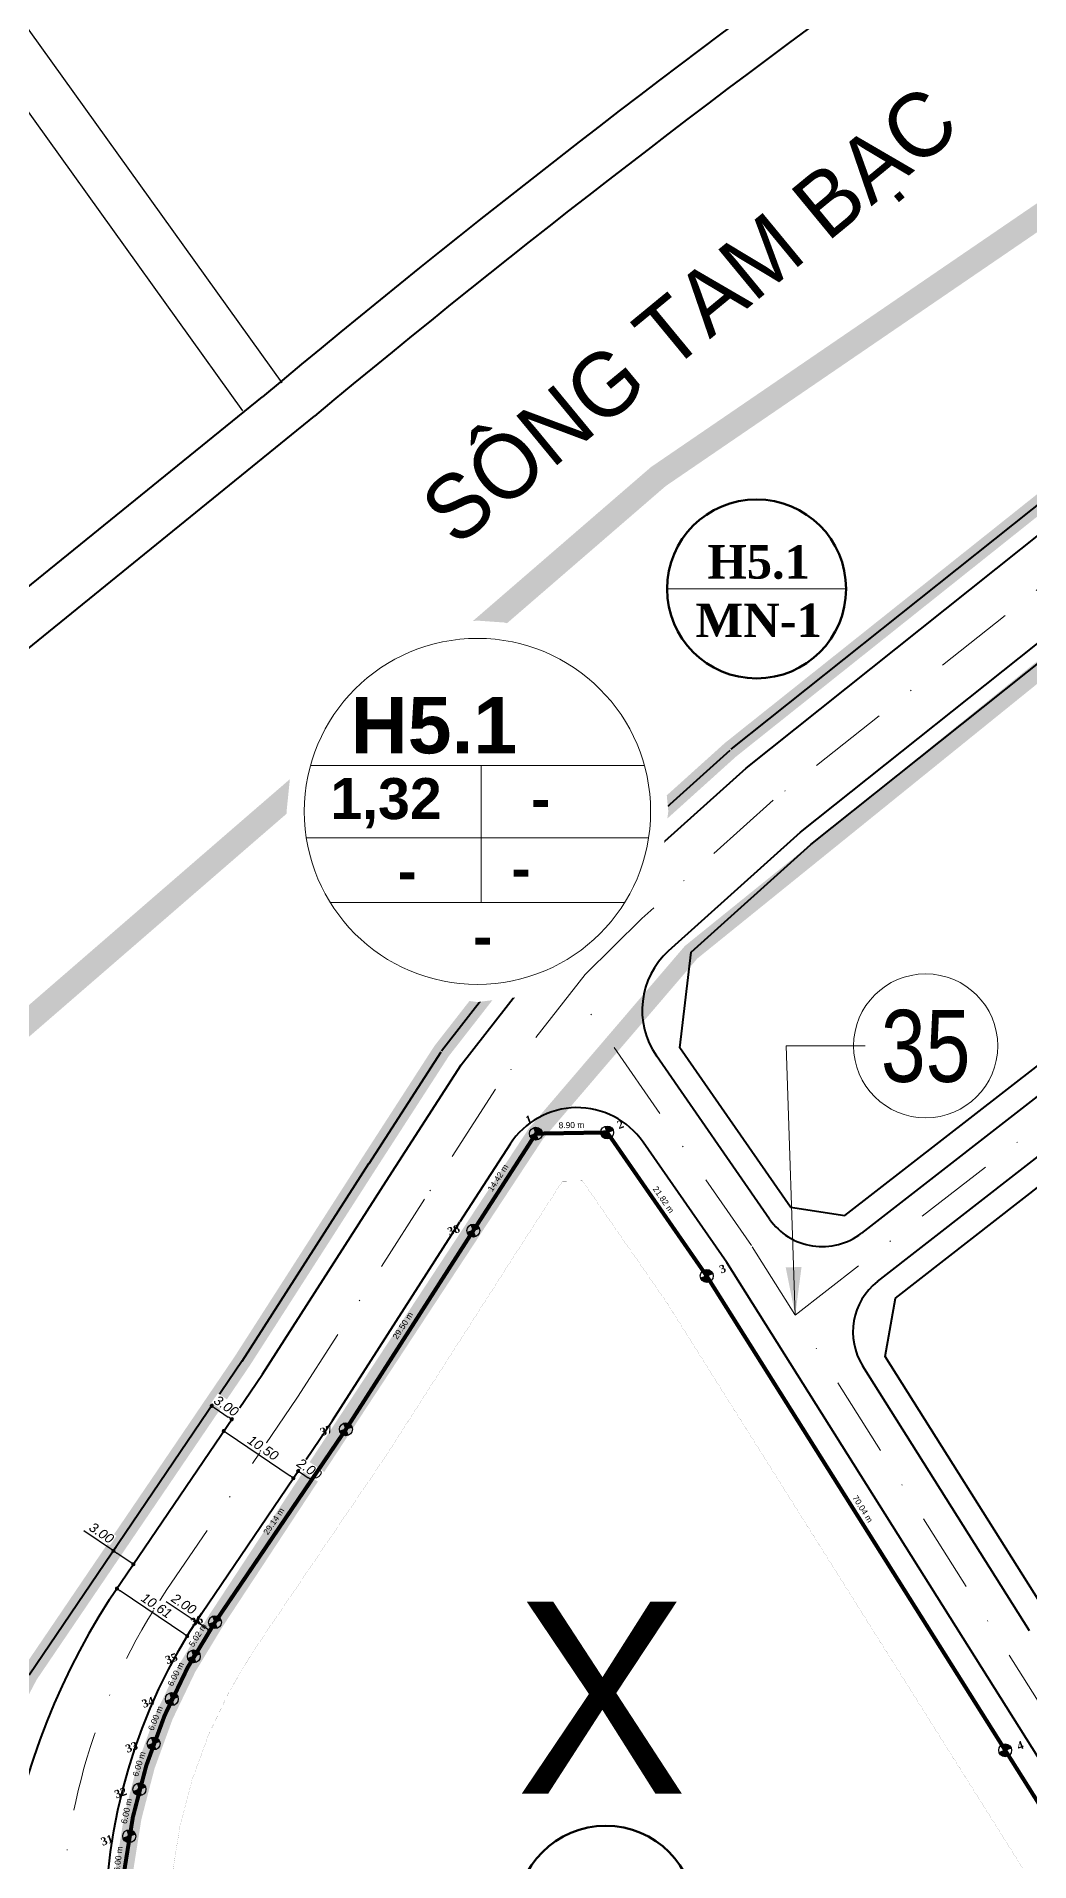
# Model space of a CAD drawing. Header units: millimetres. Extents: x 583747 to 596192, y 2304962 to 2309584.
# Drawn here: x 592153.5 to 592277.5, y 2307420.7 to 2307648.8 of the extents above; entities that cross this region are included whole.
import ezdxf
from ezdxf.enums import TextEntityAlignment as Align

# ---------------------------------------------------------------- set-up
doc = ezdxf.new("R2010")
doc.units = ezdxf.units.MM
doc.set_wipeout_variables(frame=1)
for name, pattern in [('DASH', [0.35, 0.25, -0.1]), ('DASHDOT', [1, 0.5, -0.25, 0, -0.25]), ('DASHED', [4.5, 3, -1.5]), ('PHANTOM2', [1.25, 0.625, -0.125, 0.125, -0.125, 0.125, -0.125]), ('RANHGIOI', [10, 6, -1.7, 0.6, -1.7]), ('RGXA', [10.3, 6, -2, 0.3, -2]), ('{qui hoach}', [1.3, 0, -1.3])]:
    doc.linetypes.add(name, pattern=pattern)
doc.layers.get('DEFPOINTS').update_dxf_attribs({"color": 5})
for name, color, linetype, lineweight in [('00_bo_sdd', 7, 'Continuous', 30), ('00_o pho', 2, 'RANHGIOI', 13), ('00_tim_duong', 1, 'DASHDOT', 13), ('Chu thich Lo - Q', 7, 'Continuous', 9), ('DUONG', 5, 'Continuous', 80), ('hatch', 45, 'Continuous', 5), ('HE', 7, 'Continuous', 40), ('KT-Net thay', 7, 'Continuous', 20), ('ky hieu lo A B tron', 7, 'Continuous', 9), ('Level 15', 7, 'Continuous', 0), ('moc', 7, 'Continuous', 0), ('P_text', 7, 'Continuous', 13), ('Rgphuong', 5, 'RGXA', 13), ('TOADO', 7, 'Continuous', 13), ('TREE1', 93, 'Continuous', 13), ('vong tron', 7, 'Continuous', 13)]:
    doc.layers.add(name, color=color, linetype=linetype, lineweight=lineweight)
doc.layers.add('K2', color=2, linetype='Continuous')
doc.styles.add('pp1-vnblackH', font='')
doc.styles.get("Standard").update_dxf_attribs({"font": 'arial.ttf'})
doc.styles.add('Style-.VnArial', font='')
doc.styles.add('STYLE3', font='', dxfattribs={"height": 10})
doc.styles.add('TXT', font='', dxfattribs={"height": 1})
doc.styles.add('vnarialh', font='')
doc.styles.add('VNARIALI', font='')
doc.styles.get('pp1-vnblackH').set_extended_font_data('.VnBlackH')
doc.styles.get('Style-.VnArial').set_extended_font_data('.VnArial')
doc.styles.get('STYLE3').set_extended_font_data('.VnArialH', bold=True)
doc.styles.get('TXT').set_extended_font_data('.VnTime')
doc.styles.get('vnarialh').set_extended_font_data('.VnArialH')
doc.styles.get('VNARIALI').set_extended_font_data('.VnArial', italic=True)
doc.dimstyles.new('1-100-1.0', dxfattribs={"dimtxt": 1.2, "dimasz": 0.5, "dimexe": 0, "dimexo": 0, "dimgap": 0.4, "dimtad": 1, "dimzin": 4, "dimdsep": 46, "dimtxsty": 'VNARIALI', "dimblk": 'DOT', "dimcen": 0.09, "dimclrd": 256, "dimclre": 256, "dimadec": 0, "dimazin": 1, "dimtfac": 1, "dimtofl": 0, "dimtmove": 0, "dimatfit": 3, "dimfxl": 1, "dimtfill": 1, "dimtolj": 1, "dimtzin": 0, "dimlwd": -1, "dimlwe": -1, "dimarcsym": 2})
doc.dimstyles.new('11', dxfattribs={"dimtxt": 7.5, "dimasz": 7.5, "dimexe": 5, "dimexo": 10, "dimgap": 3, "dimtad": 1, "dimzin": 9, "dimdsep": 46, "dimtxsty": 'STYLE3', "dimcen": 0.05, "dimclrd": 7, "dimclre": 7, "dimclrt": 7, "dimaunit": 1, "dimadec": 4, "dimazin": 0, "dimtfac": 1, "dimtofl": 0, "dimtmove": 1, "dimatfit": 3, "dimfxl": 1, "dimtolj": 1, "dimtzin": 9, "dimarcsym": 0})

# ---------------------------------------------------------------- blocks, each defined once
blk = doc.blocks.new('_Dot')
at = {"color": 0, "linetype": 'ByBlock', "lineweight": -2}
blk.add_line((-0.5, 0), (-1, 0), dxfattribs=at)
at = {"color": 0, "linetype": 'ByBlock', "const_width": 0.5}
blk.add_lwpolyline([(-0.25, 0, 1), (0.25, 0, 1)], format="xyb", close=True, dxfattribs=at)
blk = doc.blocks.new('*D46')
at = {"layer": '00_bo_sdd', "transparency": 16777216}
for p, q in [((18860.93, 14572.34), (18857.19, 14574.81)), ((18861.3, 14572.9), (18860.93, 14572.34)), ((18862.19, 14571.52), (18861.35, 14572.07)), ((18862.97, 14571.8), (18862.6, 14571.24))]:
    blk.add_line(p, q, dxfattribs=at)
at = {"layer": 'DEFPOINTS', "color": 0, "transparency": 16777216}
blk.add_point((18862.97, 14571.8), dxfattribs=at)
at = {"layer": '00_bo_sdd', "transparency": 16777216, "xscale": 0.5, "yscale": 0.5, "zscale": 0.5}
for p, rotation in [((18860.93, 14572.34), 146.625536428548), ((18862.6, 14571.24), 326.6255364285481)]:
    blk.add_blockref('_Dot', p, dxfattribs=dict(at, rotation=rotation))
at = {"layer": '00_bo_sdd', "color": 0, "transparency": 16777216, "insert": (18859.41, 14574.56), "char_height": 1.2, "attachment_point": 5, "rotation": 326.6255, "style": 'VNARIALI', "bg_fill": 3, "box_fill_scale": 1.1, "bg_fill_color": 256, "bg_fill_true_color": 13158600, "bg_fill_transparency": 0}
blk.add_mtext('\\A1;2.00', dxfattribs=at)
at = {"layer": 'DEFPOINTS', "color": 0, "transparency": 16777216}
for p in [(18861.3, 14572.9), (18860.93, 14572.34)]:
    blk.add_point(p, dxfattribs=at)
blk = doc.blocks.new('*D47')
at = {"layer": '00_bo_sdd', "transparency": 16777216}
for p, q in [((18850.95, 14576.36), (18851.04, 14576.49)), ((18859.41, 14570.82), (18851.46, 14576.21)), ((18859.73, 14570.41), (18859.82, 14570.54))]:
    blk.add_line(p, q, dxfattribs=at)
at = {"layer": 'DEFPOINTS', "color": 0, "transparency": 16777216}
for p in [(18850.95, 14576.36), (18851.04, 14576.49), (18859.73, 14570.41)]:
    blk.add_point(p, dxfattribs=at)
at = {"layer": '00_bo_sdd', "transparency": 16777216, "xscale": 0.5, "yscale": 0.5, "zscale": 0.5}
for p, rotation in [((18851.04, 14576.49), 145.8611803118371), ((18859.82, 14570.54), 325.8611803118371)]:
    blk.add_blockref('_Dot', p, dxfattribs=dict(at, rotation=rotation))
at = {"layer": '00_bo_sdd', "color": 0, "transparency": 16777216, "insert": (18856, 14574.35), "char_height": 1.2, "attachment_point": 5, "rotation": 325.8612, "style": 'VNARIALI', "bg_fill": 3, "box_fill_scale": 1.1, "bg_fill_color": 256, "bg_fill_true_color": 13158600, "bg_fill_transparency": 0}
blk.add_mtext('\\A1;10.61', dxfattribs=at)
blk = doc.blocks.new('*D48')
at = {"layer": '00_bo_sdd', "transparency": 16777216}
for p, q in [((18850.61, 14581.2), (18846.9, 14583.72)), ((18850.99, 14581.75), (18850.61, 14581.2)), ((18852.68, 14579.8), (18851.03, 14580.92)), ((18853.47, 14580.07), (18853.1, 14579.52))]:
    blk.add_line(p, q, dxfattribs=at)
at = {"layer": 'DEFPOINTS', "color": 0, "transparency": 16777216}
blk.add_point((18853.47, 14580.07), dxfattribs=at)
at = {"layer": '00_bo_sdd', "transparency": 16777216, "xscale": 0.5, "yscale": 0.5, "zscale": 0.5}
for p, rotation in [((18850.61, 14581.2), 145.8611803121685), ((18853.1, 14579.52), 325.8611803121685)]:
    blk.add_blockref('_Dot', p, dxfattribs=dict(at, rotation=rotation))
at = {"layer": '00_bo_sdd', "color": 0, "transparency": 16777216, "insert": (18849.12, 14583.44), "char_height": 1.2, "attachment_point": 5, "rotation": 325.8612, "style": 'VNARIALI', "bg_fill": 3, "box_fill_scale": 1.1, "bg_fill_color": 256, "bg_fill_true_color": 13158600, "bg_fill_transparency": 0}
blk.add_mtext('\\A1;3.00', dxfattribs=at)
at = {"layer": 'DEFPOINTS', "color": 0, "transparency": 16777216}
for p in [(18850.99, 14581.75), (18850.61, 14581.2)]:
    blk.add_point(p, dxfattribs=at)
blk = doc.blocks.new('*D53')
at = {"layer": '00_bo_sdd', "transparency": 16777216}
blk.add_line((18863.31, 14599.03), (18864.96, 14597.91), dxfattribs=at)
at = {"layer": '00_bo_sdd', "transparency": 16777216, "xscale": 0.5, "yscale": 0.5, "zscale": 0.5}
for p, rotation in [((18862.89, 14599.32), 145.8611803118844), ((18865.38, 14597.63), 325.8611803118844)]:
    blk.add_blockref('_Dot', p, dxfattribs=dict(at, rotation=rotation))
at = {"layer": '00_bo_sdd', "color": 0, "transparency": 16777216, "insert": (18864.7, 14599.31), "char_height": 1.2, "attachment_point": 5, "rotation": 325.8612, "style": 'VNARIALI', "bg_fill": 3, "box_fill_scale": 1.1, "bg_fill_color": 256, "bg_fill_true_color": 13158600, "bg_fill_transparency": 0}
blk.add_mtext('\\A1;3.00', dxfattribs=at)
at = {"layer": 'DEFPOINTS', "color": 0, "transparency": 16777216}
for p in [(18862.89, 14599.32), (18865.38, 14597.63), (18865.38, 14597.63)]:
    blk.add_point(p, dxfattribs=at)
blk = doc.blocks.new('*D54')
at = {"layer": '00_bo_sdd', "transparency": 16777216}
for p, q in [((18864.46, 14596.28), (18864.39, 14596.18)), ((18864.8, 14595.89), (18872.67, 14590.56)), ((18873.15, 14590.38), (18873.08, 14590.28))]:
    blk.add_line(p, q, dxfattribs=at)
at = {"layer": 'DEFPOINTS', "color": 0, "transparency": 16777216}
for p in [(18864.46, 14596.28), (18873.08, 14590.28), (18873.15, 14590.38)]:
    blk.add_point(p, dxfattribs=at)
at = {"layer": '00_bo_sdd', "transparency": 16777216, "xscale": 0.5, "yscale": 0.5, "zscale": 0.5}
for p, rotation in [((18864.39, 14596.18), 145.8611803120007), ((18873.08, 14590.28), 325.8611803120007)]:
    blk.add_blockref('_Dot', p, dxfattribs=dict(at, rotation=rotation))
at = {"layer": '00_bo_sdd', "color": 0, "transparency": 16777216, "insert": (18869.3, 14594.07), "char_height": 1.2, "attachment_point": 5, "rotation": 325.8612, "style": 'VNARIALI', "bg_fill": 3, "box_fill_scale": 1.1, "bg_fill_color": 256, "bg_fill_true_color": 13158600, "bg_fill_transparency": 0}
blk.add_mtext('\\A1;10.50', dxfattribs=at)
blk = doc.blocks.new('*D55')
at = {"layer": '00_bo_sdd', "transparency": 16777216}
for p, q in [((18873.48, 14590.87), (18873.68, 14591.17)), ((18874.09, 14590.89), (18874.92, 14590.33)), ((18875.14, 14589.75), (18875.34, 14590.05))]:
    blk.add_line(p, q, dxfattribs=at)
at = {"layer": '00_bo_sdd', "transparency": 16777216, "xscale": 0.5, "yscale": 0.5, "zscale": 0.5}
for p, rotation in [((18873.68, 14591.17), 145.8611803117752), ((18875.34, 14590.05), 325.8611803117752)]:
    blk.add_blockref('_Dot', p, dxfattribs=dict(at, rotation=rotation))
at = {"layer": '00_bo_sdd', "color": 0, "transparency": 16777216, "insert": (18875.08, 14591.44), "char_height": 1.2, "attachment_point": 5, "rotation": 325.8612, "style": 'VNARIALI', "bg_fill": 3, "box_fill_scale": 1.1, "bg_fill_color": 256, "bg_fill_true_color": 13158600, "bg_fill_transparency": 0}
blk.add_mtext('\\A1;2.00', dxfattribs=at)
at = {"layer": 'DEFPOINTS', "color": 0, "transparency": 16777216}
for p in [(18873.48, 14590.87), (18875.14, 14589.75), (18875.34, 14590.05)]:
    blk.add_point(p, dxfattribs=at)
blk = doc.blocks.new('Moc')
at = {"layer": 'moc', "linetype": '{qui hoach}', "lineweight": 0, "ltscale": 0.5}
h = blk.add_hatch(color=7, dxfattribs=at)
edge = h.paths.add_edge_path()
edge.add_arc((0, 0), 0.25, 0, 360)
blk = doc.blocks.new('hk')
at = {"layer": 'K2'}
h = blk.add_hatch(color=256, dxfattribs=at)
h.dxf.hatch_style = 1
h.paths.add_polyline_path([(-79.57, 95.74), (-79.57, 94.3), (-78.13, 94.3, 0.006031), (-78.13, 94.33, 0.407166)])
h.paths.add_polyline_path([(-79.57, 94.3), (-81.01, 94.3, 0.006031), (-81.01, 94.26, 0.407166), (-79.57, 92.86)])
for p, q in [((-78.13, 94.3), (-81.01, 94.3)), ((-79.57, 92.86), (-79.57, 95.74))]:
    blk.add_line(p, q, dxfattribs=at)
blk.add_circle((-79.57, 94.3), 1.44, dxfattribs=at)
blk = doc.blocks.new('NEN')
at = {"layer": 'Level 15', "color": 240, "linetype": 'DASH', "lineweight": 13, "ltscale": 5, "true_color": 0xed1f24, "const_width": 0.5, "flags": 128}
blk.add_lwpolyline([(595682.63, 2307317.63), (595677.11, 2307338.74), (595668.7, 2307341.65), (595657.2, 2307332.95), (595633.73, 2307315.07), (595610.1, 2307298.02, 0.685011), (595643.31, 2307173.38), (595664.1, 2307171.16), (595705.75, 2307172.44), (595712.07, 2307180.51), (595682.63, 2307317.63)], format="xyb", close=True, dxfattribs=at)
at = {"layer": 'Level 15', "color": 152, "linetype": 'DASH', "lineweight": 13, "ltscale": 5, "true_color": 0x2776bb, "const_width": 0.01, "flags": 128}
blk.add_lwpolyline([(595676.8, 2307316.24), (595672.12, 2307334.12), (595669.77, 2307334.93), (595660.83, 2307328.17), (595637.31, 2307310.25), (595613.62, 2307293.17, 0.684877), (595643.96, 2307179.34), (595664.33, 2307177.17), (595702.76, 2307178.35), (595705.61, 2307182)], format="xyb", close=True, dxfattribs=at)
at = {"layer": 'hatch', "xscale": 0.56, "yscale": 0.56, "zscale": 0.56, "rotation": 358.6179139007246}
for p in [(595711.97, 2307287.78), (595720.38, 2307284.87), (595700.47, 2307279.08), (595725.91, 2307263.76), (595677.01, 2307261.21), (595653.37, 2307244.16), (595649.43, 2307241.05), (595645.02, 2307236.98), (595640.98, 2307232.54), (595637.35, 2307227.77), (595634.14, 2307222.7), (595631.38, 2307217.37), (595629.09, 2307211.83), (595627.29, 2307206.1), (595626, 2307200.24), (595625.22, 2307194.3), (595740.6, 2307195.28), (595624.96, 2307188.3), (595625.21, 2307182.31), (595625.99, 2307176.36), (595627.28, 2307170.5), (595629.07, 2307164.77), (595631.35, 2307159.22), (595634.1, 2307153.89), (595637.31, 2307148.82), (595640.94, 2307144.04), (595644.96, 2307139.59), (595649.38, 2307135.52), (595654.12, 2307131.85), (595659.16, 2307128.59), (595664.46, 2307125.78), (595755.34, 2307126.64), (595669.99, 2307123.45), (595675.69, 2307121.6), (595681.54, 2307120.26), (595687.48, 2307119.42), (595749.02, 2307118.58), (595707.37, 2307117.3)]:
    blk.add_blockref('hk', p, dxfattribs=at)
at = {"layer": 'moc', "color": 7, "linetype": '{qui hoach}', "lineweight": 0, "ltscale": 0.5}
for p in [(595668.7, 2307341.65), (595677.11, 2307338.74), (595657.2, 2307332.95), (595682.63, 2307317.63), (595633.73, 2307315.07), (595610.1, 2307298.02), (595606.16, 2307294.92), (595601.75, 2307290.85), (595597.71, 2307286.41), (595594.07, 2307281.64), (595590.86, 2307276.57), (595588.11, 2307271.24), (595585.82, 2307265.69), (595584.02, 2307259.97), (595582.73, 2307254.11), (595581.95, 2307248.16), (595697.33, 2307249.15), (595581.68, 2307242.17), (595581.94, 2307236.17), (595582.72, 2307230.22), (595584.01, 2307224.36), (595585.8, 2307218.64), (595588.08, 2307213.09), (595590.83, 2307207.76), (595594.04, 2307202.68), (595597.67, 2307197.91), (595601.69, 2307193.46), (595606.1, 2307189.39), (595610.84, 2307185.71), (595615.88, 2307182.46), (595712.07, 2307180.51), (595621.19, 2307179.65), (595626.71, 2307177.32), (595632.42, 2307175.47), (595638.27, 2307174.12), (595644.21, 2307173.28), (595664.1, 2307171.16), (595705.75, 2307172.44)]:
    blk.add_blockref('Moc', p, dxfattribs=at)
at = {"layer": 'moc', "color": 7, "linetype": 'Continuous', "lineweight": 0, "style": 'Style-.VnArial'}
for s, rotation, p in [('8.90 m', 340.8906, (595673.23, 2307341.14)), ('14.42 m', 37.1097, (595662.35, 2307338.09)), ('21.82 m', 284.6716, (595680.84, 2307328.44)), ('29.50 m', 37.2912, (595644.86, 2307324.81)), ('29.14 m', 35.8109, (595621.33, 2307307.36)), ('5.02 m', 38.2007, (595607.51, 2307297.26)), ('6.00 m', 42.7443, (595603.27, 2307293.62)), ('6.00 m', 47.6903, (595598.99, 2307289.3)), ('6.00 m', 52.6854, (595595.1, 2307284.63)), ('70.04 m', 282.114, (595690.96, 2307283.6)), ('6.00 m', 57.6571, (595591.62, 2307279.64)), ('6.00 m', 62.6289, (595588.6, 2307274.36)), ('6.00 m', 67.6006, (595586.04, 2307268.85)), ('6.00 m', 72.5724, (595583.97, 2307263.13)), ('6.00 m', 77.5441, (595582.4, 2307257.25)), ('6.00 m', 82.5159, (595581.35, 2307251.27)), ('6.00 m', 87.4876, (595580.82, 2307245.21)), ('6.00 m', 272.4594, (595581.02, 2307239.21)), ('6.00 m', 277.4311, (595581.37, 2307233.33)), ('6.00 m', 282.4028, (595582.44, 2307226.9)), ('6.00 m', 287.3746, (595584.21, 2307221.25)), ('6.00 m', 292.3463, (595586.37, 2307215.48)), ('70.20 m', 282.114, (595703.81, 2307214.61)), ('6.00 m', 297.3181, (595588.76, 2307210.3)), ('6.00 m', 302.2898, (595591.74, 2307205.04)), ('6.00 m', 307.2616, (595595.12, 2307200.17)), ('6.00 m', 312.1055, (595598.8, 2307195.53)), ('6.00 m', 317.3319, (595603.05, 2307191.37)), ('6.00 m', 322.1758, (595607.77, 2307187)), ('6.00 m', 327.1476, (595612.61, 2307183.83)), ('6.00 m', 332.1193, (595617.95, 2307180.61)), ('6.00 m', 337.0911, (595623.19, 2307178.04)), ('10.25 m', 51.937, (595709.82, 2307176.23)), ('6.00 m', 342.0628, (595629.32, 2307175.82)), ('6.00 m', 347.0346, (595635.11, 2307174.03)), ('6.00 m', 351.9748, (595641.13, 2307173.21)), ('20.00 m', 353.9085, (595654.26, 2307171.51)), ('41.67 m', 1.76, (595684.89, 2307171.22))]:
    blk.add_text(s, height=0.75, rotation=rotation, dxfattribs=at).set_placement(p, align=Align.MIDDLE_CENTER)
at = {"layer": 'moc', "color": 7, "linetype": 'Continuous', "lineweight": 0, "char_height": 1, "attachment_point": 4, "line_spacing_factor": 0.6, "style": 'Style-.VnArial'}
for s, insert in [('\\f.VnTimeH|b1|i0|c00|p39;1', (595668.07, 2307343.61)), ('\\f.VnTimeH|b1|i0|c00|p39;2', (595678.63, 2307339.12)), ('\\f.VnTimeH|b1|i0|c00|p39;38', (595654.16, 2307333.85)), ('\\f.VnTimeH|b1|i0|c00|p39;3', (595684.43, 2307317.78)), ('\\f.VnTimeH|b1|i0|c00|p39;37', (595630.62, 2307315.77)), ('\\f.VnTimeH|b1|i0|c00|p39;36', (595607.28, 2307298.98)), ('\\f.VnTimeH|b1|i0|c00|p39;35', (595602.68, 2307295.63)), ('\\f.VnTimeH|b1|i0|c00|p39;34', (595598.05, 2307291.49)), ('\\f.VnTimeH|b1|i0|c00|p39;33', (595594.21, 2307286.92)), ('\\f.VnTimeH|b1|i0|c00|p39;32', (595590.96, 2307282.04)), ('\\f.VnTimeH|b1|i0|c00|p39;31', (595587.33, 2307277.06)), ('\\f.VnTimeH|b1|i0|c00|p39;30', (595584.9, 2307271.64)), ('\\f.VnTimeH|b1|i0|c00|p39;29', (595582.81, 2307265.92)), ('\\f.VnTimeH|b1|i0|c00|p39;28', (595580.79, 2307260.06)), ('\\f.VnTimeH|b1|i0|c00|p39;27', (595579.01, 2307254.26)), ('\\f.VnTimeH|b1|i0|c00|p39;26', (595578.34, 2307248.39)), ('\\f.VnTimeH|b1|i0|c00|p39;4', (595698.92, 2307249.08)), ('\\f.VnTimeH|b1|i0|c00|p39;25', (595577.92, 2307242)), ('\\f.VnTimeH|b1|i0|c00|p39;24', (595578.42, 2307236.42)), ('\\f.VnTimeH|b1|i0|c00|p39;23', (595578.85, 2307230.31)), ('\\f.VnTimeH|b1|i0|c00|p39;22', (595579.59, 2307224.02)), ('\\f.VnTimeH|b1|i0|c00|p39;21', (595581.86, 2307218.31)), ('\\f.VnTimeH|b1|i0|c00|p39;20', (595584.04, 2307212.54)), ('\\f.VnTimeH|b1|i0|c00|p39;19', (595586.64, 2307207.03)), ('\\f.VnTimeH|b1|i0|c00|p39;18', (595590.01, 2307201.95)), ('\\f.VnTimeH|b1|i0|c00|p39;17', (595593.35, 2307197.74)), ('\\f.VnTimeH|b1|i0|c00|p39;16', (595598.48, 2307193.29)), ('\\f.VnTimeH|b1|i0|c00|p39;15', (595602.97, 2307188.51)), ('\\f.VnTimeH|b1|i0|c00|p39;14', (595607.8, 2307184.75)), ('\\f.VnTimeH|b1|i0|c00|p39;13', (595612.72, 2307181.89)), ('\\f.VnTimeH|b1|i0|c00|p39;5', (595713.61, 2307180.63)), ('\\f.VnTimeH|b1|i0|c00|p39;12', (595617.92, 2307178.89)), ('\\f.VnTimeH|b1|i0|c00|p39;11', (595624, 2307176.4)), ('\\f.VnTimeH|b1|i0|c00|p39;10', (595630.05, 2307174.04)), ('\\f.VnTimeH|b1|i0|c00|p39;9', (595636.24, 2307172.25)), ('\\f.VnTimeH|b1|i0|c00|p39;8', (595643.73, 2307171.08)), ('\\f.VnTimeH|b1|i0|c00|p39;6', (595707.24, 2307171.46)), ('\\f.VnTimeH|b1|i0|c00|p39;7', (595662.81, 2307169.11))]:
    blk.add_mtext(s, dxfattribs=dict(at, insert=insert))
blk = doc.blocks.new('www')
at = {"layer": '00_bo_sdd'}
for points in [[(18866.787, 14723.702), (18826.151, 14780.394), (18823.635, 14811.912)], [(18871.664, 14727.197), (18831.999, 14782.534), (18829.624, 14812.287)], [(18957.513, 14471.624), (18996.199, 14487.105), (18999.368, 14496.85), (18924.71, 14615.569), (18912.282, 14633.502), (18903.387, 14633.356), (18895.564, 14621.237)]]:
    blk.add_lwpolyline(points, dxfattribs=at)
for points in [[(19038.199, 14698.097), (19039.291, 14705.278), (19022.205, 14729.883), (19015.389, 14730.944), (18997.869, 14717.482), (18937.719, 14669.512), (18922.757, 14656.019), (18921.372, 14644.086), (18935.192, 14624.144), (18941.983, 14623.108)], [(18969.771, 14605.39), (18993.493, 14620.416), (19019.219, 14639.615), (19006.3, 14658.021), (18948.276, 14612.798), (18946.994, 14605.492), (18967.014, 14573.657), (18973.928, 14572.055), (18986.032, 14579.545)]]:
    blk.add_lwpolyline(points, close=True, dxfattribs=at)
blk.add_lwpolyline([(18924.71, 14615.569), (18912.282, 14633.502), (18903.387, 14633.356), (18895.564, 14621.237), (18879.648, 14596.405), (18863.294, 14572.285, 0.6850113), (18937.225, 14466.581), (18957.513, 14471.624), (18996.199, 14487.105), (18999.368, 14496.85)], format="xyb", close=True, dxfattribs=at)
at = {"layer": '00_o pho', "color": 2, "linetype": 'PHANTOM2', "ltscale": 10, "const_width": 2.2}
for points in [[(18814.879, 14625.616), (18868.002, 14671.656), (18918.678, 14715.488), (18977.129, 14755.461), (19020.936, 14785.93), (19101.031, 14837.42), (19100.802, 14837.709), (19128.382, 14853.927), (19166.135, 14874.158), (19269.184, 14923.485), (19313.316, 14945.042), (19377.334, 14983.012), (19423.435, 15016.979), (19436.481, 15027.775), (19462.029, 15051.558), (19482.819, 15078.603)], [(18837.874, 14561.471), (18840.082, 14565.671), (18866.706, 14604.938), (18882.528, 14629.622), (18891.596, 14643.67), (18903.342, 14658.752), (18910.948, 14666.242), (18927.688, 14681.338), (18988.314, 14729.687), (19010.772, 14746.943), (19025.538, 14758.365), (19048.199, 14775.554), (19056.552, 14781.996), (19073.355, 14793.015), (19104.423, 14813.676), (19115.097, 14819.762), (19101.031, 14837.42), (19020.936, 14785.93), (18977.129, 14755.461), (18918.678, 14715.488), (18868.002, 14671.656), (18814.879, 14625.616)]]:
    blk.add_lwpolyline(points, dxfattribs=at)
blk.add_lwpolyline([(19001.767, 14490.919), (19127.65, 14568.743), (19145.801, 14582.913), (19240.233, 14641.442), (19241.368, 14647.994), (19206.431, 14691.856), (19190.162, 14712.281), (19149.519, 14763.305), (19135.812, 14780.514), (19120.483, 14799.759), (19113.204, 14800.901), (19065.548, 14769.359), (19034.285, 14745.535), (19015.389, 14730.944), (18922.757, 14656.019), (18903.387, 14633.356), (18863.294, 14572.285, 0.6871426), (18937.614, 14466.678), (18957.513, 14471.624), (18996.199, 14487.105)], format="xyb", close=True, dxfattribs=at)
at = {"layer": '00_tim_duong', "ltscale": 20}
blk.add_lwpolyline([(19185.357, 14843.952), (19141.037, 14823.606), (19126.133, 14816.557), (19108.755, 14806.649), (19077.901, 14786.131), (19061.34, 14775.27), (19053.211, 14769.001), (19030.555, 14751.816), (19015.809, 14740.41), (18993.399, 14723.191), (18933.027, 14675.044), (18916.608, 14660.236), (18909.517, 14653.255), (18898.329, 14638.889), (18889.467, 14625.159), (18873.595, 14600.396), (18857.293, 14576.354, 0.687908), (18939.064, 14459.181)], format="xyb", dxfattribs=at)
blk.add_lwpolyline([(19185.357, 14843.952), (19141.037, 14823.606), (19126.133, 14816.557), (19108.755, 14806.649), (19077.901, 14786.131), (19061.34, 14775.27), (19053.211, 14769.001), (19030.555, 14751.816), (19015.809, 14740.41), (18993.399, 14723.191), (18933.027, 14675.044), (18916.608, 14660.236), (18909.517, 14653.255), (18898.329, 14638.889), (18889.467, 14625.159), (18873.595, 14600.396), (18857.293, 14576.354, 0.687908), (18939.064, 14459.181)], format="xyb", dxfattribs=at)
blk.add_lwpolyline([(19185.357, 14843.952), (19141.037, 14823.606), (19126.133, 14816.557), (19108.755, 14806.649), (19077.901, 14786.131), (19061.34, 14775.27), (19053.211, 14769.001), (19030.555, 14751.816), (19015.809, 14740.41), (18993.399, 14723.191), (18933.027, 14675.044), (18916.608, 14660.236), (18909.517, 14653.255), (18898.329, 14638.889), (18889.467, 14625.159), (18873.595, 14600.396), (18857.293, 14576.354, 0.687908), (18939.064, 14459.181)], format="xyb", dxfattribs=at)
blk.add_lwpolyline([(19185.357, 14843.952), (19141.037, 14823.606), (19126.133, 14816.557), (19108.755, 14806.649), (19077.901, 14786.131), (19061.34, 14775.27), (19053.211, 14769.001), (19030.555, 14751.816), (19015.809, 14740.41), (18993.399, 14723.191), (18933.027, 14675.044), (18916.608, 14660.236), (18909.517, 14653.255), (18898.329, 14638.889), (18889.467, 14625.159), (18873.595, 14600.396), (18857.293, 14576.354, 0.687908), (18939.064, 14459.181)], format="xyb", dxfattribs=at)
for points in [[(18935.771, 14610.659), (19043.711, 14694.786), (19050.915, 14699.761), (19056.998, 14705.141), (19141.205, 14770.771), (19158.077, 14782.801), (19266.392, 14862.191), (19272.578, 14866.725)], [(18935.771, 14610.659), (19043.711, 14694.786), (19050.915, 14699.761), (19056.998, 14705.141), (19141.205, 14770.771), (19158.077, 14782.801), (19266.392, 14862.191), (19272.578, 14866.725)], [(18930.296, 14619.359), (18908.083, 14651.412)], [(18930.296, 14619.359), (18908.083, 14651.412)], [(18930.388, 14619.219), (19013.08, 14487.724)], [(18930.388, 14619.219), (19013.08, 14487.724)], [(18930.388, 14619.219), (19013.08, 14487.724)], [(18930.388, 14619.219), (19013.08, 14487.724)]]:
    blk.add_lwpolyline(points, dxfattribs=at)
at = {"layer": 'DUONG', "lineweight": 40}
for p, q in [((18929.629, 14679.049), (18990.163, 14727.325)), ((18929.629, 14679.049), (18990.163, 14727.325)), ((18936.425, 14671.038), (18996.636, 14719.057)), ((18936.425, 14671.038), (18996.636, 14719.057)), ((19040.255, 14695.896), (18944.055, 14620.919)), ((19040.255, 14695.896), (18944.055, 14620.919)), ((18946.053, 14614.87), (19042.986, 14690.418)), ((18946.053, 14614.87), (19042.986, 14690.418)), ((18913.006, 14664.058), (18929.629, 14679.049)), ((18913.006, 14664.058), (18929.629, 14679.049)), ((18919.954, 14656.184), (18936.425, 14671.038)), ((18919.954, 14656.184), (18936.425, 14671.038)), ((18905.588, 14656.753), (18913.006, 14664.058)), ((18905.588, 14656.753), (18913.006, 14664.058)), ((18894.044, 14641.932), (18905.588, 14656.753)), ((18894.044, 14641.932), (18905.588, 14656.753)), ((18885.051, 14627.999), (18894.044, 14641.932)), ((18885.051, 14627.999), (18894.044, 14641.932)), ((18932.562, 14622.672), (18918.432, 14643.062)), ((18932.562, 14622.672), (18918.432, 14643.062)), ((18869.211, 14603.286), (18885.051, 14627.999)), ((18869.211, 14603.286), (18885.051, 14627.999)), ((18877.978, 14597.506), (18893.882, 14622.319)), ((18877.978, 14597.506), (18893.882, 14622.319)), ((18965.026, 14571.182), (18944.199, 14604.301)), ((18965.026, 14571.182), (18944.199, 14604.301)), ((18965.026, 14571.182), (18944.199, 14604.301)), ((18965.026, 14571.182), (18944.199, 14604.301)), ((18850.081, 14575.073), (18869.211, 14603.286)), ((18861.638, 14573.408), (18877.978, 14597.506)), ((18861.638, 14573.408), (18877.978, 14597.506))]:
    blk.add_line(p, q, dxfattribs=at)
for points in [[(18997.086, 14485.306), (18997.538, 14485.556, 0.4307665), (19001.163, 14499.63), (18927.213, 14617.223), (18916.767, 14632.296, 0.5341637), (18900.146, 14632.024), (18893.882, 14622.319)], [(18997.086, 14485.306), (18997.538, 14485.556, 0.4307665), (19001.163, 14499.63), (18927.213, 14617.223), (18916.767, 14632.296, 0.5341637), (18900.146, 14632.024), (18893.882, 14622.319)], [(18997.086, 14485.306), (18997.538, 14485.556, 0.4307665), (19001.163, 14499.63), (18927.213, 14617.223), (18916.767, 14632.296, 0.5341637), (18900.146, 14632.024), (18893.882, 14622.319)], [(18997.086, 14485.306), (18997.538, 14485.556, 0.4307665), (19001.163, 14499.63), (18927.213, 14617.223), (18916.767, 14632.296, 0.5341637), (18900.146, 14632.024), (18893.882, 14622.319)], [(18958.256, 14469.767), (18958.128, 14469.716), (18937.707, 14464.64, -0.6850864), (18861.638, 14573.408)]]:
    blk.add_lwpolyline(points, format="xyb", dxfattribs=at)
for centre, radius, start, end in [((18926.651, 14648.758), 10, 132.04488, 214.72185), ((18926.651, 14648.758), 10, 132.04488, 214.72185), ((18939.137, 14627.229), 8, 214.72185, 307.93222), ((18939.137, 14627.229), 8, 214.72185, 307.93222), ((18950.971, 14608.56), 8, 127.93222, 212.16426), ((18950.971, 14608.56), 8, 127.93222, 212.16426), ((18925.6, 14526.739), 89.662, 147.37975, 197.09015)]:
    blk.add_arc(centre, radius, start, end, dxfattribs=at)
at = {"layer": 'HE'}
for p, q in [((18927.759, 14681.394), (18988.293, 14729.671)), ((18937.719, 14669.512), (18997.869, 14717.482)), ((18941.983, 14623.108), (19038.199, 14698.097)), ((18910.997, 14666.286), (18927.62, 14681.277)), ((18922.757, 14656.019), (18937.719, 14669.512)), ((18903.483, 14658.891), (18910.901, 14666.195)), ((18903.342, 14658.752), (18891.596, 14643.67)), ((18921.372, 14644.086), (18922.757, 14656.019)), ((18882.531, 14629.626), (18891.524, 14643.559)), ((18935.192, 14624.144), (18921.372, 14644.086)), ((18866.685, 14604.905), (18882.526, 14629.618)), ((18935.192, 14624.144), (18941.983, 14623.108)), ((18879.648, 14596.405), (18895.564, 14621.237)), ((18879.648, 14596.405), (18895.564, 14621.237)), ((18866.706, 14604.938), (18840.082, 14565.671)), ((18866.706, 14604.938), (18840.082, 14565.671)), ((18866.706, 14604.938), (18840.082, 14565.671)), ((18866.706, 14604.938), (18840.082, 14565.671)), ((18863.294, 14572.285), (18879.648, 14596.405)), ((18863.294, 14572.285), (18879.648, 14596.405))]:
    blk.add_line(p, q, dxfattribs=at)
for points in [[(18792.554, 14663.231), (18869.225, 14725.45)], [(18796.049, 14658.344), (18875.713, 14723.048)], [(19080.024, 14637.704), (18973.928, 14572.055), (18967.014, 14573.657), (18946.994, 14605.492), (18948.276, 14612.798), (19045.054, 14688.226), (19051.85, 14687.192), (19063.867, 14669.885)], [(19080.024, 14637.704), (18973.928, 14572.055), (18967.014, 14573.657), (18946.994, 14605.492), (18948.276, 14612.798), (19045.054, 14688.226), (19051.85, 14687.192), (19063.867, 14669.885)], [(18957.513, 14471.624), (18996.199, 14487.105), (18999.368, 14496.85), (18924.71, 14615.569), (18912.282, 14633.502), (18903.387, 14633.356), (18895.564, 14621.237)], [(18957.513, 14471.624), (18996.199, 14487.105), (18999.368, 14496.85), (18924.71, 14615.569), (18912.282, 14633.502), (18903.387, 14633.356), (18895.564, 14621.237)]]:
    blk.add_lwpolyline(points, dxfattribs=at)
blk.add_lwpolyline([(18957.513, 14471.624), (18937.225, 14466.581, -0.6850113), (18863.294, 14572.285)], format="xyb", dxfattribs=at)
blk.add_lwpolyline([(18957.513, 14471.624), (18937.225, 14466.581, -0.6850113), (18863.294, 14572.285)], format="xyb", dxfattribs=at)
for radius, start, end in [(1377.564, 113.03385, 129.911384), (1371.564, 113.002432, 129.767856)]:
    blk.add_arc((19753.073, 13668.806), radius, start, end, dxfattribs=at)
at = {"layer": 'Rgphuong', "color": 6, "linetype": 'DASHED', "ltscale": 2, "const_width": 3, "flags": 128}
blk.add_lwpolyline([(19295.608, 14605.962), (19261.382, 14647.719), (19210.956, 14713.759), (19179.787, 14752.399), (19175.385, 14757.182), (19132.196, 14813.116), (19110.929, 14843.783), (19020.936, 14785.93), (18977.129, 14755.461), (18918.678, 14715.488), (18868.002, 14671.656), (18814.879, 14625.616), (18795.004, 14603.829), (18783.767, 14583.87), (18776.816, 14565.015), (18763.222, 14517.6), (18738.062, 14425.544)], dxfattribs=at)
at = {"layer": 'TOADO', "color": 1}
blk.add_circle((18952.06, 14644.317), 9, dxfattribs=at)
at = {"layer": 'P_text', "style": 'pp1-vnblackH'}
blk.add_text('s«ng tam b¹c', height=8, rotation=39.48238, dxfattribs=at).set_placement((18893.419, 14706.523, 3))
at = {"layer": 'P_text', "color": 240, "true_color": 0xed1f24, "style": 'pp1-vnblackH'}
blk.add_text('X', height=24, dxfattribs=at).set_placement((18900.879, 14550.836, 3))
at = {"layer": 'TOADO', "color": 1, "style": 'vnarialh', "width": 0.8}
blk.add_text('35', height=9, dxfattribs=at).set_placement((18952.06, 14644.317), align=Align.MIDDLE_CENTER)
at = {"layer": 'TOADO', "color": 1}
blk.add_leader([(18935.771, 14610.659), (18934.635, 14644.317), (18944.516, 14644.317)], dimstyle='11', override={"dimasz": 6, "dimtad": 0}, dxfattribs=at)
at = {"layer": '00_bo_sdd'}
dim = blk.add_linear_dim(base=(18865.378, 14597.632), p1=(18862.894, 14599.316), p2=(18865.378, 14597.632), angle=325.86118, dimstyle='1-100-1.0', dxfattribs=at)
dim.commit()
dim.dimension.update_dxf_attribs({"geometry": '*D53', "text_midpoint": (18864.136, 14598.474), "dimtype": 161})
for p1, p2, distance, picture, middle in [((18853.47, 14580.07), (18850.987, 14581.753), 0.665, '*D48', (18849.118, 14583.44)), ((18862.974, 14571.804), (18861.304, 14572.904), 0.672, '*D46', (18859.412, 14574.558))]:
    dim = blk.add_aligned_dim(p1=p1, p2=p2, distance=distance, dimstyle='1-100-1.0', dxfattribs=at)
    dim.commit()
    dim.dimension.update_dxf_attribs({"geometry": picture, "text_midpoint": middle})
at = {"linetype": 'Continuous', "lineweight": 9}
for points in [[(18932.663, 14713.65), (18935.584, 14712.863), (18939.173, 14710.619), (18942.044, 14706.797), (18943.038, 14703.807), (18943.267, 14701.445), (18942.844, 14698.246), (18941.377, 14694.887), (18939.352, 14692.435), (18936.465, 14690.426), (18933.937, 14689.488), (18930.94, 14689.119), (18930.94, 14689.119), (18927.774, 14689.532), (18925.915, 14690.19), (18923.964, 14691.283), (18922.166, 14692.788), (18920.661, 14694.643), (18919.731, 14696.317), (18919.731, 14696.317), (18918.795, 14699.338), (18918.614, 14701.445), (18918.868, 14703.936), (18919.507, 14706.051), (18921.605, 14709.494), (18922.992, 14710.866), (18926.376, 14712.895), (18928.715, 14713.569), (18930.94, 14713.771)], [(18978.479, 14693.685), (18981.4, 14692.898), (18984.989, 14690.653), (18987.86, 14686.831), (18988.854, 14683.841), (18989.082, 14681.48), (18988.66, 14678.281), (18987.193, 14674.921), (18985.168, 14672.47), (18982.281, 14670.461), (18979.752, 14669.523), (18976.756, 14669.153), (18976.756, 14669.153), (18973.589, 14669.567), (18971.73, 14670.224), (18969.779, 14671.318), (18967.981, 14672.822), (18966.476, 14674.677), (18965.547, 14676.352), (18965.547, 14676.352), (18964.611, 14679.373), (18964.43, 14681.48), (18964.684, 14683.971), (18965.323, 14686.086), (18967.42, 14689.529), (18968.807, 14690.901), (18972.192, 14692.93), (18974.53, 14693.603), (18976.756, 14693.806)], [(18913.821, 14547.85), (18916.742, 14547.063), (18920.331, 14544.819), (18923.202, 14540.997), (18924.196, 14538.007), (18924.425, 14535.645), (18924.002, 14532.446), (18922.535, 14529.087), (18920.51, 14526.635), (18917.623, 14524.627), (18915.095, 14523.689), (18912.098, 14523.319), (18912.098, 14523.319), (18908.932, 14523.733), (18907.073, 14524.39), (18905.122, 14525.483), (18903.324, 14526.988), (18901.819, 14528.843), (18900.889, 14530.517), (18900.889, 14530.517), (18899.953, 14533.538), (18899.772, 14535.645), (18900.026, 14538.136), (18900.665, 14540.252), (18902.763, 14543.694), (18904.15, 14545.066), (18907.534, 14547.095), (18909.873, 14547.769), (18912.098, 14547.971)]]:
    blk.add_wipeout(points, dxfattribs=at).dxf.layer = 'vong tron'
at = {"layer": 'vong tron'}
blk.add_line((18919.756, 14701.442), (18942.052, 14701.442), dxfattribs=at)
at = {"layer": 'vong tron', "lineweight": 50}
for centre in [(18930.94, 14701.442), (18912.098, 14535.642)]:
    blk.add_circle(centre, 11.184, dxfattribs=at)
at = {"layer": 'vong tron', "char_height": 4.18038, "attachment_point": 5, "style": 'TXT'}
for s, insert in [('{\\f.VnTimeH|b1|i0|c0|p34;H5.1}', (18931.206, 14704.775)), ('{\\f.VnTimeH|b1|i0|c0|p34;mn-1}', (18931.206, 14697.506))]:
    blk.add_mtext(s, dxfattribs=dict(at, insert=insert))
at = {"layer": '00_bo_sdd'}
for p1, p2, distance, picture, middle in [((18864.458, 14596.275), (18873.148, 14590.383), -0.121, '*D54', (18869.303, 14594.067)), ((18859.733, 14570.408), (18850.954, 14576.36), -0.157, '*D47', (18856, 14574.352))]:
    dim = blk.add_aligned_dim(p1=p1, p2=p2, distance=distance, dimstyle='1-100-1.0', dxfattribs=at)
    dim.commit()
    dim.dimension.update_dxf_attribs({"geometry": picture, "text_midpoint": middle})
dim = blk.add_linear_dim(base=(18875.336, 14590.046), p1=(18873.48, 14590.872), p2=(18875.136, 14589.75), angle=325.86118, dimstyle='1-100-1.0', dxfattribs=at)
dim.commit()
dim.dimension.update_dxf_attribs({"geometry": '*D55', "text_midpoint": (18874.508, 14590.607), "dimtype": 161})
at = {"ltscale": 24}
blk.add_wipeout([(18897.741, 14697.357), (18899.407, 14697.24), (18902.232, 14696.479), (18905.056, 14695.718), (18908.964, 14693.275), (18911.997, 14691.378), (18914.773, 14687.682), (18917.549, 14683.986), (18918.511, 14681.095), (18919.472, 14678.204), (18919.693, 14675.92), (18919.914, 14673.636), (18919.505, 14670.543), (18919.097, 14667.45), (18917.678, 14664.201), (18916.26, 14660.953), (18914.301, 14658.582), (18912.343, 14656.212), (18909.552, 14654.269), (18906.761, 14652.327), (18904.315, 14651.42), (18901.87, 14650.513), (18898.973, 14650.155), (18896.075, 14649.798), (18893.013, 14650.198), (18889.951, 14650.598), (18887.836, 14651.346), (18886.357, 14651.869), (18884.47, 14652.926), (18882.583, 14653.984), (18880.845, 14655.439), (18879.106, 14656.894), (18877.651, 14658.688), (18876.196, 14660.481), (18875.297, 14662.1), (18874.398, 14663.719), (18873.493, 14666.64), (18872.588, 14669.562), (18872.392, 14671.842), (18872.237, 14673.636), (18872.483, 14676.045), (18872.729, 14678.454), (18873.347, 14680.499), (18873.964, 14682.545), (18875.993, 14685.874), (18878.021, 14689.202), (18879.363, 14690.529), (18880.704, 14691.856), (18883.977, 14693.818), (18887.249, 14695.78), (18889.898, 14696.543), (18891.771, 14697.083), (18894.162, 14697.3), (18896.075, 14697.474), (18897.741, 14697.357), (18899.407, 14697.24)], dxfattribs=at).dxf.layer = 'ky hieu lo A B tron'
blk.add_wipeout([(18896.075, 14697.474), (18899.407, 14697.24), (18905.056, 14695.718), (18911.997, 14691.378), (18917.549, 14683.986), (18919.472, 14678.204), (18919.914, 14673.636), (18919.097, 14667.45), (18916.26, 14660.953), (18912.343, 14656.212), (18906.761, 14652.327), (18901.87, 14650.513), (18896.075, 14649.798), (18889.951, 14650.598), (18886.357, 14651.869), (18882.583, 14653.984), (18879.106, 14656.894), (18876.196, 14660.481), (18874.398, 14663.719), (18872.588, 14669.562), (18872.237, 14673.636), (18872.729, 14678.454), (18873.964, 14682.545), (18878.021, 14689.202), (18880.704, 14691.856), (18887.249, 14695.78), (18891.771, 14697.083)], dxfattribs=at).dxf.layer = 'ky hieu lo A B tron'
at = {"layer": 'ky hieu lo A B tron', "ltscale": 24}
for points in [[(18875.217, 14679.356), (18916.933, 14679.356)], [(18896.555, 14679.356), (18896.555, 14662.232)], [(18917.452, 14670.333), (18874.699, 14670.333)], [(18877.693, 14662.232), (18914.458, 14662.232)]]:
    blk.add_lwpolyline(points, dxfattribs=at)
blk.add_ellipse((18896.075, 14673.63), major_axis=(-21.603, 1.078), ratio=1, start_param=3.1914684, end_param=9.4746537, dxfattribs=at)
at = {"layer": 'Chu thich Lo - Q', "attachment_point": 1}
for s, insert, char_height, width in [('{\\f.VnArialH|b1|i0|c0|p34;H5.1}', (18880.265, 14687.92), 7.04, 21.49671), ('{\\f.VnArialH|b1|i0|c0|p34;1,32}', (18877.695, 14677.796), 5.12, 21.49671), ('{\\f.VnArialH|b1|i0|c0|p34;-}', (18902.773, 14677.796), 5.12, 21.49671), ('{\\f.VnArialH|b1|i0|c0|p34;-}', (18886.104, 14668.774), 5.12, 21.49671), ('{\\f.VnArialH|b1|i0|c0|p34;-}', (18900.316, 14669.087), 5.12, 21.49671), ('{\\f.VnArialH|b1|i0|c0|p34;-}', (18895.552, 14660.593), 5.12, 36.44622)]:
    blk.add_mtext(s, dxfattribs=dict(at, insert=insert, char_height=char_height, width=width))

msp = doc.modelspace()

# ---------------------------------------------------------------- block references
at = {"layer": 'TREE1'}
msp.add_blockref('www', (573312.5, 2292878.35), dxfattribs=at)

# ---------------------------------------------------------------- next in the draw order: block references
at = {"layer": 'KT-Net thay', "rotation": 20.05025319600652}
msp.add_blockref('NEN', (823708.01, -64208.79), dxfattribs=at)

doc.saveas('drawing.dxf')
